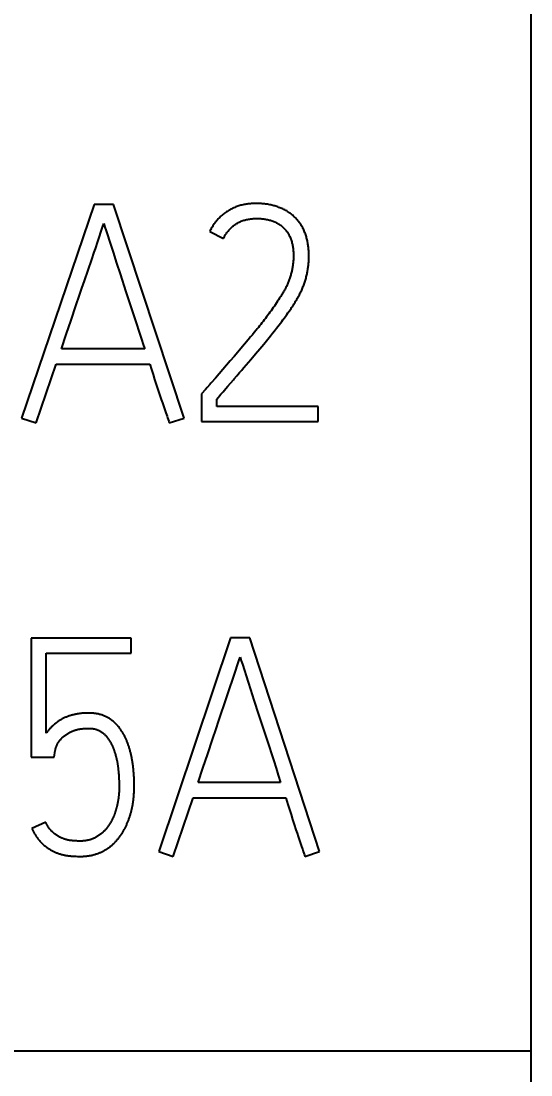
# Model space of a CAD drawing. Extents: x 0 to 420, y 0 to 297.
# Drawn here: x 141.82 to 145.58, y 165.87 to 173.65 of the extents above; entities that cross this region are included whole.
import ezdxf
from ezdxf.enums import TextEntityAlignment as Align

# ---------------------------------------------------------------- set-up
doc = ezdxf.new("R2010")
doc.units = 0
doc.header["$LTSCALE"] = 23.1
for name, color, linetype in [('10000_FRONT', 7, 'CONTINUOUS'), ('10100_DIM_FRONT', 7, 'CONTINUOUS'), ('10500_FRONT_LABELING', 7, 'CONTINUOUS')]:
    doc.layers.add(name, color=color, linetype=linetype)
doc.dimstyles.get("Standard").update_dxf_attribs({"dimtxt": 2.5, "dimasz": 2.5, "dimexe": 1.25, "dimexo": 0.625, "dimtad": 1, "dimcen": 2.5, "dimazin": 3, "dimtfac": 1, "dimtmove": 0, "dimatfit": 3})

# ---------------------------------------------------------------- blocks, each defined once
blk = doc.blocks.new('*D0')
at = {"layer": '10100_DIM_FRONT', "linetype": 'CONTINUOUS'}
for p, q in [((145.579763, 188.190376), (145.579763, 132.165384)), ((110.079763, 145.840376), (110.079763, 132.165384)), ((110.079763, 134.165384), (127.829763, 134.165384)), ((145.579763, 134.165384), (127.829763, 134.165384))]:
    blk.add_line(p, q, dxfattribs=at)
for points in [[(113.579763, 134.665384), (110.079763, 134.165384), (113.579763, 133.665384)], [(142.079763, 133.665384), (145.579763, 134.165384), (142.079763, 134.665384)]]:
    blk.add_solid(points, dxfattribs=at)
blk.add_text('35,5', height=3.5, dxfattribs=at).set_placement((123.999105, 135.040384), (133.499105, 135.040384), align=Align.FIT)
blk = doc.blocks.new('*D1')
at = {"layer": '10100_DIM_FRONT', "linetype": 'CONTINUOUS'}
for p, q in [((145.5798, 188.1904), (145.5798, 123.9566)), ((102.0798, 147.7414), (102.0798, 123.9566)), ((102.0798, 125.9566), (123.8298, 125.9566)), ((145.5798, 125.9566), (123.8298, 125.9566))]:
    blk.add_line(p, q, dxfattribs=at)
for points in [[(105.5798, 126.4566), (102.0798, 125.9566), (105.5798, 125.4566)], [(142.0798, 125.4566), (145.5798, 125.9566), (142.0798, 126.4566)]]:
    blk.add_solid(points, dxfattribs=at)
blk.add_text('43,5', height=3.5, dxfattribs=at).set_placement((119.7965, 126.8316), (129.5465, 126.8316), align=Align.FIT)

msp = doc.modelspace()

# ---------------------------------------------------------------- linework, layer by layer
at = {"layer": '10000_FRONT', "color": 7, "linetype": 'CONTINUOUS'}
for p, q in [((145.5798, 233.1914), (145.5798, 143.1914)), ((110.0798, 166.0439), (145.5798, 166.0439))]:
    msp.add_line(p, q, dxfattribs=at)
at = {"layer": '10500_FRONT_LABELING', "color": 7, "linetype": 'CONTINUOUS'}
for p, q in [((142.3551, 172.2936), (141.8205, 170.7158)), ((142.4983, 172.2936), (142.3551, 172.2936)), ((143.0195, 170.7158), (142.4983, 172.2936)), ((142.3826, 172.0192), (142.4179, 172.1251)), ((142.4179, 172.1251), (142.4267, 172.1516)), ((142.444, 172.0987), (142.478, 171.9928)), ((143.2096, 172.0939), (143.3103, 172.0428)), ((142.338, 171.8869), (142.356, 171.9398)), ((142.478, 171.9928), (142.4951, 171.9398)), ((142.4951, 171.9398), (142.5209, 171.8605)), ((142.5209, 171.8605), (142.5468, 171.7812)), ((142.5468, 171.7812), (142.5903, 171.6491)), ((142.2655, 171.6757), (142.2836, 171.7285)), ((142.2206, 171.5436), (142.2475, 171.6229)), ((142.2475, 171.6229), (142.2655, 171.6757)), ((142.5903, 171.6491), (142.6513, 171.4642)), ((142.1848, 171.4378), (142.2206, 171.5436)), ((143.686, 171.5432), (143.6779, 171.5317)), ((143.6939, 171.5548), (143.686, 171.5432)), ((143.7018, 171.5665), (143.6939, 171.5548)), ((143.7097, 171.5782), (143.7018, 171.5665)), ((143.7174, 171.5899), (143.7097, 171.5782)), ((143.725, 171.6017), (143.7174, 171.5899)), ((142.6513, 171.4642), (142.6687, 171.4114)), ((143.6284, 171.4634), (143.62, 171.4522)), ((143.6368, 171.4746), (143.6284, 171.4634)), ((143.6451, 171.486), (143.6368, 171.4746)), ((143.6534, 171.4973), (143.6451, 171.486)), ((143.6616, 171.5087), (143.6534, 171.4973)), ((143.6698, 171.5202), (143.6616, 171.5087)), ((143.6779, 171.5317), (143.6698, 171.5202)), ((143.7589, 171.454), (143.7682, 171.4668)), ((143.7682, 171.4668), (143.7774, 171.4795)), ((143.7774, 171.4795), (143.7865, 171.4924)), ((143.7865, 171.4924), (143.7955, 171.5053)), ((143.7955, 171.5053), (143.8045, 171.5183)), ((142.1491, 171.332), (142.1848, 171.4378)), ((142.6687, 171.4114), (142.6859, 171.3585)), ((143.5683, 171.3857), (143.5595, 171.3747)), ((143.577, 171.3967), (143.5683, 171.3857)), ((143.5857, 171.4077), (143.577, 171.3967)), ((143.5943, 171.4187), (143.5857, 171.4077)), ((143.6029, 171.4298), (143.5943, 171.4187)), ((143.6115, 171.441), (143.6029, 171.4298)), ((143.62, 171.4522), (143.6115, 171.441)), ((143.7018, 171.3788), (143.7115, 171.3912)), ((143.7115, 171.3912), (143.7211, 171.4037)), ((143.7211, 171.4037), (143.7307, 171.4162)), ((143.7307, 171.4162), (143.7402, 171.4287)), ((143.7402, 171.4287), (143.7496, 171.4414)), ((143.7496, 171.4414), (143.7589, 171.454)), ((142.1135, 171.2262), (142.1491, 171.332)), ((142.6859, 171.3585), (142.7031, 171.3056)), ((143.5105, 171.3152), (143.4925, 171.2937)), ((143.524, 171.3313), (143.5105, 171.3152)), ((143.5374, 171.3476), (143.524, 171.3313)), ((143.5507, 171.3638), (143.5374, 171.3476)), ((143.5595, 171.3747), (143.5507, 171.3638)), ((143.6378, 171.2992), (143.6577, 171.3236)), ((143.6577, 171.3236), (143.6725, 171.3419)), ((143.6725, 171.3419), (143.6872, 171.3603)), ((143.6872, 171.3603), (143.7018, 171.3788)), ((142.7287, 171.2262), (142.1135, 171.2262)), ((143.4381, 171.2294), (143.4154, 171.2027)), ((143.4653, 171.2615), (143.4381, 171.2294)), ((143.4925, 171.2937), (143.4653, 171.2615)), ((143.5472, 171.1904), (143.5776, 171.2265)), ((143.5776, 171.2265), (143.6078, 171.2628)), ((143.6078, 171.2628), (143.6378, 171.2992)), ((143.388, 171.1707), (143.3606, 171.1387)), ((143.4154, 171.2027), (143.388, 171.1707)), ((143.4605, 171.0887), (143.5116, 171.1484)), ((143.5116, 171.1484), (143.5472, 171.1904)), ((141.9279, 170.6803), (142.0755, 171.113)), ((142.0755, 171.113), (142.7667, 171.113)), ((142.7667, 171.113), (142.7784, 171.0757)), ((142.7784, 171.0757), (142.7902, 171.0385)), ((143.3056, 171.075), (143.278, 171.0433)), ((143.3331, 171.1069), (143.3056, 171.075)), ((143.3606, 171.1387), (143.3331, 171.1069)), ((142.7902, 171.0385), (142.8022, 171.0013)), ((142.8022, 171.0013), (142.8143, 170.9641)), ((143.2503, 171.0115), (143.2226, 170.9798)), ((143.278, 171.0433), (143.2503, 171.0115)), ((143.3888, 171.0051), (143.4092, 171.029)), ((143.4092, 171.029), (143.4195, 171.0409)), ((143.4195, 171.0409), (143.4297, 171.0529)), ((142.8143, 170.9641), (142.8265, 170.927)), ((142.8265, 170.927), (142.8389, 170.89)), ((143.1764, 170.927), (143.1492, 170.8955)), ((143.218, 170.9745), (143.2088, 170.964)), ((143.2226, 170.9798), (143.218, 170.9745)), ((143.307, 170.9095), (143.3172, 170.9214)), ((143.3172, 170.9214), (143.3274, 170.9334)), ((143.3274, 170.9334), (143.3427, 170.9513)), ((142.8389, 170.89), (142.8515, 170.853)), ((142.8515, 170.853), (142.8599, 170.8283)), ((143.1492, 170.8955), (143.1492, 170.6914)), ((143.2611, 170.8023), (143.2611, 170.8556)), ((143.2968, 170.8975), (143.307, 170.9095)), ((144.0082, 170.8023), (143.2611, 170.8023)), ((144.0082, 170.6914), (144.0082, 170.8023)), ((141.8205, 170.7158), (141.9279, 170.6803)), ((142.9099, 170.6803), (143.0195, 170.7158)), ((143.1492, 170.6914), (144.0082, 170.6914)), ((141.8916, 169.0914), (141.8916, 168.2126)), ((142.6291, 169.0914), (141.8916, 169.0914)), ((142.6291, 168.9804), (142.6291, 169.0914)), ((143.3622, 169.0936), (142.8329, 167.5158)), ((143.5039, 169.0936), (143.3622, 169.0936)), ((144.02, 167.5158), (143.5039, 169.0936)), ((142.0024, 168.3901), (142.0024, 168.9804)), ((142.0024, 168.9804), (142.6291, 168.9804)), ((143.4502, 168.8987), (143.4923, 168.7663)), ((143.3452, 168.6869), (143.363, 168.7398)), ((143.4923, 168.7663), (143.5093, 168.7134)), ((143.5093, 168.7134), (143.5349, 168.6341)), ((143.5349, 168.6341), (143.5692, 168.5284)), ((143.2735, 168.4757), (143.2914, 168.5285)), ((143.5692, 168.5284), (143.6468, 168.2906)), ((143.2557, 168.4229), (143.2735, 168.4757)), ((142.0057, 168.3948), (142.0024, 168.3901)), ((143.229, 168.3436), (143.2557, 168.4229)), ((143.1936, 168.2378), (143.229, 168.3436)), ((143.6468, 168.2906), (143.6641, 168.2378)), ((141.8916, 168.2126), (142.06, 168.2126)), ((142.06, 168.2126), (142.0688, 168.2614)), ((143.1583, 168.132), (143.1936, 168.2378)), ((143.6641, 168.2378), (143.6812, 168.185)), ((142.5339, 168.1185), (142.5347, 168.1099)), ((143.123, 168.0262), (143.1583, 168.132)), ((143.6812, 168.185), (143.6982, 168.1321)), ((143.6982, 168.1321), (143.7152, 168.0791)), ((142.5347, 168.1099), (142.5355, 168.1013)), ((142.5355, 168.1013), (142.5362, 168.0926)), ((142.5362, 168.0926), (142.5368, 168.084)), ((142.5368, 168.084), (142.5374, 168.0754)), ((142.5374, 168.0754), (142.538, 168.0668)), ((142.538, 168.0668), (142.5385, 168.0581)), ((142.5385, 168.0581), (142.539, 168.0495)), ((142.539, 168.0495), (142.5394, 168.0409)), ((142.5394, 168.0409), (142.5398, 168.0323)), ((143.7152, 168.0791), (143.7321, 168.0262)), ((142.6513, 168.0106), (142.6512, 168.0218)), ((143.7321, 168.0262), (143.123, 168.0262)), ((142.9392, 167.4803), (143.0854, 167.913)), ((143.0854, 167.913), (143.7697, 167.913)), ((143.7697, 167.913), (143.7852, 167.8633)), ((143.7852, 167.8633), (143.7969, 167.8261)), ((143.7969, 167.8261), (143.8088, 167.7889)), ((141.998, 167.7333), (141.8961, 167.6867)), ((143.8088, 167.7889), (143.8208, 167.7518)), ((143.8208, 167.7518), (143.833, 167.7147)), ((143.833, 167.7147), (143.8453, 167.6777)), ((143.8453, 167.6777), (143.8536, 167.653)), ((143.8536, 167.653), (143.862, 167.6284)), ((142.8329, 167.5158), (142.9392, 167.4803)), ((143.9115, 167.4803), (144.02, 167.5158)), ((142.2092, 167.4818), (142.2205, 167.4812)), ((142.2205, 167.4812), (142.2317, 167.4808))]:
    msp.add_line(p, q, dxfattribs=at)
for points in [[(143.8551, 172.1789), (143.8498, 172.1849), (143.8445, 172.1907), (143.8389, 172.1965), (143.8333, 172.2021), (143.8275, 172.2077), (143.8217, 172.213), (143.8157, 172.2182), (143.8096, 172.2231), (143.8033, 172.2279), (143.7969, 172.2324), (143.7904, 172.2368), (143.7837, 172.241), (143.7769, 172.245), (143.7701, 172.2489), (143.7631, 172.2526), (143.7561, 172.2561), (143.7489, 172.2595), (143.7417, 172.2628), (143.7343, 172.2659), (143.7269, 172.2689), (143.7195, 172.2717), (143.7121, 172.2744), (143.7046, 172.2769), (143.6971, 172.2793), (143.6896, 172.2817), (143.682, 172.2838), (143.6744, 172.2859), (143.6668, 172.2878), (143.6591, 172.2896), (143.6514, 172.2913), (143.6437, 172.2928), (143.6359, 172.2941), (143.6281, 172.2953), (143.6202, 172.2963), (143.6124, 172.2972), (143.6045, 172.298), (143.5965, 172.2987), (143.5886, 172.2992), (143.5806, 172.2996), (143.5727, 172.2999), (143.5648, 172.3001), (143.5568, 172.3003), (143.5489, 172.3002), (143.541, 172.3001), (143.5331, 172.2999), (143.5252, 172.2995), (143.5173, 172.2991), (143.5094, 172.2985), (143.5016, 172.2977), (143.4937, 172.2969), (143.4859, 172.2959), (143.478, 172.2948), (143.4702, 172.2935), (143.4624, 172.292), (143.4546, 172.2904), (143.4468, 172.2887), (143.439, 172.2868), (143.4313, 172.2847), (143.4237, 172.2824), (143.4162, 172.28), (143.4087, 172.2774), (143.4013, 172.2746), (143.394, 172.2717), (143.3867, 172.2686), (143.3795, 172.2653), (143.3724, 172.2618), (143.3654, 172.2582), (143.3584, 172.2544), (143.3515, 172.2505), (143.3447, 172.2463), (143.338, 172.2421), (143.3314, 172.2376), (143.3248, 172.233), (143.3184, 172.2283), (143.3121, 172.2235), (143.306, 172.2185), (143.2999, 172.2134), (143.294, 172.2082), (143.2882, 172.2029), (143.2825, 172.1974), (143.2769, 172.1918), (143.2715, 172.186), (143.2661, 172.1802), (143.2609, 172.1742), (143.2558, 172.168), (143.2508, 172.1618), (143.246, 172.1554), (143.2413, 172.149), (143.2368, 172.1424), (143.2325, 172.1358), (143.2283, 172.129), (143.2242, 172.1222), (143.2203, 172.1153), (143.2166, 172.1082), (143.213, 172.1011), (143.2096, 172.0939)], [(143.3103, 172.0428), (143.3134, 172.0493), (143.3167, 172.0556), (143.3202, 172.0618), (143.3238, 172.0679), (143.3276, 172.0738), (143.3316, 172.0797), (143.3357, 172.0854), (143.34, 172.0911), (143.3444, 172.0966), (143.349, 172.102), (143.3538, 172.1073), (143.3587, 172.1125), (143.3638, 172.1175), (143.369, 172.1224), (143.3743, 172.1272), (143.3797, 172.1318), (143.3852, 172.1362), (143.3909, 172.1404), (143.3966, 172.1446), (143.4025, 172.1485), (143.4085, 172.1523), (143.4146, 172.1559), (143.4209, 172.1594), (143.4272, 172.1626), (143.4337, 172.1657), (143.4402, 172.1686), (143.4468, 172.1713), (143.4535, 172.1737), (143.4602, 172.176), (143.4669, 172.178), (143.4738, 172.1799), (143.4806, 172.1815), (143.4876, 172.183), (143.4946, 172.1843), (143.5016, 172.1855), (143.5087, 172.1864), (143.5157, 172.1873), (143.5228, 172.1879), (143.5299, 172.1885), (143.537, 172.1889), (143.5441, 172.1891), (143.5512, 172.1893), (143.5582, 172.1893), (143.5653, 172.1892), (143.5724, 172.189), (143.5794, 172.1887), (143.5864, 172.1883), (143.5935, 172.1877), (143.6005, 172.187), (143.6075, 172.1861), (143.6145, 172.1851), (143.6215, 172.184), (143.6285, 172.1827), (143.6355, 172.1813), (143.6425, 172.1797), (143.6494, 172.1779), (143.6563, 172.176), (143.6631, 172.174), (143.6699, 172.1718), (143.6766, 172.1694), (143.6832, 172.1668), (143.6897, 172.164), (143.6962, 172.1611), (143.7026, 172.158), (143.7089, 172.1546), (143.7151, 172.1511), (143.7212, 172.1473), (143.7271, 172.1434), (143.7329, 172.1392), (143.7386, 172.1349), (143.744, 172.1304), (143.7493, 172.1257), (143.7544, 172.1209), (143.7594, 172.1159), (143.7642, 172.1107), (143.7689, 172.1053), (143.7734, 172.0997), (143.7777, 172.094), (143.7818, 172.0881), (143.7857, 172.0822), (143.7894, 172.0761), (143.7929, 172.0699), (143.7962, 172.0636), (143.7993, 172.0572), (143.8023, 172.0508), (143.805, 172.0442), (143.8076, 172.0375), (143.81, 172.0308), (143.8121, 172.0239), (143.8141, 172.0171), (143.8159, 172.0102), (143.8176, 172.0033), (143.8191, 171.9964), (143.8204, 171.9895), (143.8216, 171.9825), (143.8227, 171.9755), (143.8237, 171.9685), (143.8245, 171.9615), (143.8253, 171.9544), (143.8258, 171.9474), (143.8263, 171.9403), (143.8267, 171.9331), (143.8269, 171.926), (143.827, 171.9189), (143.827, 171.9118), (143.8269, 171.9047), (143.8267, 171.8976), (143.8264, 171.8905), (143.826, 171.8834), (143.8255, 171.8764), (143.8249, 171.8693), (143.8242, 171.8623), (143.8234, 171.8553), (143.8225, 171.8483), (143.8215, 171.8413), (143.8204, 171.8344), (143.8193, 171.8274), (143.818, 171.8205), (143.8166, 171.8136), (143.8152, 171.8067), (143.8137, 171.7998), (143.8121, 171.7929), (143.8104, 171.786), (143.8087, 171.7792), (143.8068, 171.7723), (143.8049, 171.7655), (143.8029, 171.7586), (143.8008, 171.7518), (143.7986, 171.7451), (143.7963, 171.7384), (143.7939, 171.7317), (143.7914, 171.7251), (143.7888, 171.7185), (143.786, 171.7121), (143.7832, 171.7056), (143.7803, 171.6992), (143.7773, 171.6929), (143.7743, 171.6866), (143.7711, 171.6803), (143.7679, 171.6741), (143.7646, 171.6679), (143.7612, 171.6618), (143.7578, 171.6556), (143.7544, 171.6496), (143.7508, 171.6435), (143.7473, 171.6375), (143.7436, 171.6315), (143.74, 171.6255), (143.7363, 171.6195), (143.7326, 171.6135), (143.7288, 171.6076), (143.725, 171.6017)], [(143.8045, 171.5183), (143.8089, 171.5248), (143.8133, 171.5314), (143.8176, 171.538), (143.822, 171.5446), (143.8263, 171.5512), (143.8305, 171.5579), (143.8347, 171.5646), (143.8389, 171.5713), (143.843, 171.578), (143.8471, 171.5848), (143.8511, 171.5916), (143.8551, 171.5984), (143.859, 171.6053), (143.8628, 171.6121), (143.8666, 171.619), (143.8703, 171.626), (143.8739, 171.633), (143.8774, 171.64), (143.8809, 171.647), (143.8842, 171.6541), (143.8875, 171.6612), (143.8907, 171.6684), (143.8938, 171.6756), (143.8968, 171.6829), (143.8997, 171.6902), (143.9025, 171.6975), (143.9053, 171.7049), (143.9079, 171.7123), (143.9105, 171.7197), (143.913, 171.7272), (143.9153, 171.7348), (143.9175, 171.7424), (143.9196, 171.7501), (143.9217, 171.7577), (143.9236, 171.7655), (143.9254, 171.7732), (143.9271, 171.7809), (143.9287, 171.7886), (143.9302, 171.7964), (143.9316, 171.8041), (143.9329, 171.8119), (143.9341, 171.8197), (143.9352, 171.8274), (143.9362, 171.8352), (143.9372, 171.843), (143.938, 171.8508), (143.9387, 171.8586), (143.9393, 171.8664), (143.9399, 171.8743), (143.9403, 171.8821), (143.9407, 171.8899), (143.9409, 171.8978), (143.941, 171.9057), (143.9411, 171.9135), (143.941, 171.9214), (143.9409, 171.9293), (143.9406, 171.9372), (143.9402, 171.9451), (143.9396, 171.953), (143.939, 171.961), (143.9382, 171.9689), (143.9373, 171.9768), (143.9363, 171.9847), (143.9352, 171.9925), (143.934, 172.0004), (143.9326, 172.0082), (143.9312, 172.016), (143.9296, 172.0237), (143.9279, 172.0314), (143.9261, 172.0391), (143.9241, 172.0468), (143.922, 172.0544), (143.9197, 172.062), (143.9173, 172.0695), (143.9146, 172.077), (143.9118, 172.0845), (143.9088, 172.0919), (143.9056, 172.0992), (143.9023, 172.1065), (143.8988, 172.1136), (143.8951, 172.1206), (143.8914, 172.1275), (143.8874, 172.1344), (143.8833, 172.1411), (143.8791, 172.1477), (143.8746, 172.1542), (143.87, 172.1606), (143.8652, 172.1668), (143.8602, 172.1729), (143.8551, 172.1789)], [(142.4267, 172.1516), (142.4354, 172.1252), (142.444, 172.0987)], [(142.356, 171.9398), (142.3649, 171.9662), (142.3826, 172.0192)], [(142.2836, 171.7285), (142.3108, 171.8077), (142.338, 171.8869)], [(142.7031, 171.3056), (142.7202, 171.2527), (142.7287, 171.2262)], [(143.4297, 171.0529), (143.44, 171.0648), (143.4451, 171.0708), (143.4502, 171.0767), (143.4605, 171.0887)], [(143.3427, 170.9513), (143.3836, 170.9991), (143.3888, 171.0051)], [(143.2088, 170.964), (143.1903, 170.9428), (143.1764, 170.927)], [(143.2611, 170.8556), (143.2713, 170.8676), (143.2764, 170.8735), (143.2815, 170.8795)], [(143.2815, 170.8795), (143.2917, 170.8915), (143.2968, 170.8975)], [(142.8599, 170.8283), (142.8856, 170.7546), (142.8898, 170.7422), (142.8939, 170.7299), (142.898, 170.7175), (142.902, 170.7051), (142.906, 170.6927), (142.9099, 170.6803)], [(143.3894, 168.8192), (143.4243, 168.9251), (143.4331, 168.9516)], [(143.4331, 168.9516), (143.4417, 168.9252), (143.4502, 168.8987)], [(143.363, 168.7398), (143.3719, 168.7662), (143.3894, 168.8192)], [(143.2914, 168.5285), (143.3183, 168.6077), (143.3452, 168.6869)], [(142.6512, 168.0218), (142.6511, 168.0274), (142.651, 168.033), (142.6509, 168.0386), (142.6507, 168.0443), (142.6505, 168.0499), (142.6503, 168.0555), (142.6501, 168.0611), (142.6498, 168.0667), (142.6495, 168.0723), (142.6492, 168.0779), (142.6488, 168.0835), (142.6485, 168.0891), (142.6481, 168.0947), (142.6476, 168.1003), (142.6472, 168.1058), (142.6467, 168.1114), (142.6462, 168.117), (142.6456, 168.1226), (142.645, 168.1282), (142.6444, 168.1337), (142.6438, 168.1393), (142.6431, 168.1449), (142.6425, 168.1504), (142.6417, 168.156), (142.641, 168.1616), (142.6402, 168.1671), (142.6394, 168.1727), (142.6385, 168.1782), (142.6376, 168.1838), (142.6367, 168.1893), (142.6358, 168.1949), (142.6348, 168.2004), (142.6338, 168.2059), (142.6327, 168.2115), (142.6316, 168.217), (142.6304, 168.2225), (142.6292, 168.228), (142.628, 168.2336), (142.6267, 168.2391), (142.6254, 168.2446), (142.6241, 168.2501), (142.6227, 168.2556), (142.6212, 168.2611), (142.6197, 168.2665), (142.6181, 168.272), (142.6166, 168.2774), (142.6149, 168.2828), (142.6132, 168.2882), (142.6115, 168.2936), (142.6097, 168.2989), (142.6079, 168.3043), (142.606, 168.3096), (142.604, 168.3149), (142.602, 168.3202), (142.6, 168.3254), (142.5979, 168.3307), (142.5957, 168.3359), (142.5935, 168.3411), (142.5912, 168.3462), (142.5888, 168.3514), (142.5864, 168.3565), (142.5839, 168.3616), (142.5814, 168.3667), (142.5788, 168.3717), (142.5761, 168.3767), (142.5733, 168.3817), (142.5705, 168.3866), (142.5677, 168.3915), (142.5648, 168.3963), (142.5618, 168.4011), (142.5587, 168.4059), (142.5556, 168.4105), (142.5525, 168.4152), (142.5492, 168.4197), (142.5459, 168.4243), (142.5425, 168.4287), (142.5391, 168.4332), (142.5355, 168.4375), (142.5319, 168.4418), (142.5283, 168.4461), (142.5245, 168.4502), (142.5207, 168.4543), (142.5167, 168.4584), (142.5127, 168.4624), (142.5086, 168.4663), (142.5044, 168.4701), (142.5002, 168.4739), (142.4958, 168.4776), (142.4913, 168.4812), (142.4868, 168.4847), (142.4823, 168.4881), (142.4776, 168.4913), (142.473, 168.4945), (142.4682, 168.4976), (142.4634, 168.5005), (142.4585, 168.5034), (142.4536, 168.5062), (142.4486, 168.5088), (142.4435, 168.5114), (142.4384, 168.5138), (142.4332, 168.5161), (142.4279, 168.5184), (142.4226, 168.5205), (142.4172, 168.5224), (142.4118, 168.5243), (142.4064, 168.526), (142.401, 168.5276), (142.3955, 168.5291), (142.39, 168.5304), (142.3845, 168.5317), (142.3789, 168.5328), (142.3733, 168.5338), (142.3677, 168.5348), (142.3621, 168.5356), (142.3565, 168.5363), (142.3508, 168.5369), (142.3452, 168.5375), (142.3395, 168.5379), (142.3338, 168.5383), (142.3281, 168.5385), (142.3224, 168.5387), (142.3167, 168.5388), (142.311, 168.5388), (142.3054, 168.5388), (142.2997, 168.5386), (142.2941, 168.5384), (142.2885, 168.5382), (142.2828, 168.5379), (142.2772, 168.5375), (142.2716, 168.537), (142.266, 168.5366), (142.2604, 168.536), (142.2548, 168.5354), (142.2492, 168.5347), (142.2436, 168.534), (142.238, 168.5331), (142.2324, 168.5322), (142.2269, 168.5313), (142.2213, 168.5302), (142.2158, 168.5291), (142.2103, 168.5278), (142.2048, 168.5265), (142.1992, 168.5252), (142.1937, 168.5237), (142.1882, 168.5222), (142.1828, 168.5205), (142.1773, 168.5188), (142.1719, 168.5171), (142.1665, 168.5152), (142.1612, 168.5133), (142.1559, 168.5113), (142.1506, 168.5092), (142.1454, 168.507), (142.1402, 168.5047), (142.1351, 168.5023), (142.13, 168.4999), (142.125, 168.4973), (142.12, 168.4947), (142.1151, 168.4919), (142.1101, 168.4891), (142.1053, 168.4862), (142.1005, 168.4832), (142.0957, 168.4801), (142.0909, 168.477), (142.0862, 168.4738), (142.0816, 168.4705), (142.077, 168.4671), (142.0724, 168.4636), (142.068, 168.4601), (142.0636, 168.4565), (142.0593, 168.4529), (142.055, 168.4491), (142.0508, 168.4453), (142.0467, 168.4415), (142.0426, 168.4376), (142.0386, 168.4336), (142.0347, 168.4295), (142.0308, 168.4254), (142.027, 168.4213), (142.0233, 168.417), (142.0196, 168.4127), (142.016, 168.4083), (142.0125, 168.4039), (142.009, 168.3994), (142.0057, 168.3948)], [(142.0688, 168.2614), (142.0694, 168.2658), (142.0703, 168.2702), (142.0715, 168.2744), (142.0727, 168.2786), (142.074, 168.2828), (142.0754, 168.287), (142.0768, 168.2912), (142.0784, 168.2953), (142.08, 168.2994), (142.0818, 168.3035), (142.0837, 168.3074), (142.0857, 168.3113), (142.0878, 168.3151), (142.0901, 168.3188), (142.0924, 168.3225), (142.0949, 168.3261), (142.0974, 168.3297), (142.1, 168.3332), (142.1027, 168.3367), (142.1054, 168.3401), (142.1082, 168.3435), (142.1111, 168.3468), (142.114, 168.3501), (142.117, 168.3533), (142.1201, 168.3564), (142.1232, 168.3594), (142.1264, 168.3624), (142.1297, 168.3653), (142.133, 168.3681), (142.1364, 168.3708), (142.1399, 168.3735), (142.1434, 168.3761), (142.147, 168.3786), (142.1506, 168.3811), (142.1543, 168.3835), (142.158, 168.3858), (142.1617, 168.3881), (142.1655, 168.3903), (142.1693, 168.3925), (142.1731, 168.3946), (142.1769, 168.3967), (142.1808, 168.3986), (142.1847, 168.4006), (142.1886, 168.4024), (142.1926, 168.4042), (142.1966, 168.4059), (142.2006, 168.4075), (142.2047, 168.409), (142.2088, 168.4105), (142.2129, 168.4119), (142.2171, 168.4132), (142.2214, 168.4145), (142.2256, 168.4156), (142.2299, 168.4167), (142.2342, 168.4177), (142.2385, 168.4186), (142.2428, 168.4194), (142.2471, 168.4202), (142.2514, 168.4209), (142.2557, 168.4216), (142.26, 168.4222), (142.2643, 168.4227), (142.2686, 168.4232), (142.273, 168.4237), (142.2773, 168.4241), (142.2816, 168.4245), (142.286, 168.4248), (142.2903, 168.4251), (142.2947, 168.4253), (142.299, 168.4255), (142.3034, 168.4256), (142.3077, 168.4257), (142.3121, 168.4257), (142.3165, 168.4256), (142.3208, 168.4255), (142.3252, 168.4254), (142.3296, 168.4251), (142.334, 168.4248), (142.3384, 168.4244), (142.3427, 168.424), (142.3471, 168.4234), (142.3515, 168.4227), (142.3558, 168.4219), (142.3601, 168.421), (142.3643, 168.42), (142.3685, 168.4189), (142.3727, 168.4177), (142.3769, 168.4163), (142.381, 168.4148), (142.3851, 168.4132), (142.3892, 168.4114), (142.3932, 168.4096), (142.3971, 168.4076), (142.4009, 168.4054), (142.4047, 168.4032), (142.4084, 168.4008), (142.4119, 168.3984), (142.4155, 168.3958), (142.4189, 168.3931), (142.4223, 168.3903), (142.4256, 168.3874), (142.4288, 168.3845), (142.432, 168.3814), (142.4351, 168.3783), (142.4381, 168.3751), (142.441, 168.3718), (142.4439, 168.3685), (142.4467, 168.3652), (142.4494, 168.3618), (142.4521, 168.3583), (142.4547, 168.3548), (142.4573, 168.3513), (142.4598, 168.3478), (142.4622, 168.3442), (142.4647, 168.3405), (142.467, 168.3369), (142.4693, 168.3332), (142.4716, 168.3295), (142.4739, 168.3257), (142.4761, 168.3219), (142.4782, 168.3181), (142.4803, 168.3143), (142.4824, 168.3104), (142.4844, 168.3065), (142.4863, 168.3026), (142.4882, 168.2986), (142.49, 168.2947), (142.4918, 168.2907), (142.4935, 168.2867), (142.4952, 168.2827), (142.4968, 168.2787), (142.4984, 168.2746), (142.4999, 168.2706), (142.5014, 168.2665), (142.5029, 168.2624), (142.5043, 168.2583), (142.5057, 168.2542), (142.507, 168.2501), (142.5084, 168.246), (142.5096, 168.2419), (142.5109, 168.2377), (142.5121, 168.2336), (142.5133, 168.2294), (142.5144, 168.2252), (142.5156, 168.221), (142.5167, 168.2168), (142.5177, 168.2126), (142.5188, 168.2084), (142.5198, 168.2042), (142.5208, 168.2), (142.5218, 168.1957), (142.5227, 168.1915), (142.5236, 168.1872), (142.5245, 168.183), (142.5253, 168.1787), (142.5261, 168.1744), (142.5269, 168.1701), (142.5277, 168.1658), (142.5284, 168.1615), (142.529, 168.1572), (142.5297, 168.1529), (142.5303, 168.1486), (142.5309, 168.1443), (142.5315, 168.14), (142.532, 168.1357), (142.5325, 168.1314), (142.533, 168.1271), (142.5334, 168.1228), (142.5339, 168.1185)], [(142.5405, 167.9891), (142.5404, 167.9847), (142.5403, 167.9804), (142.5402, 167.9761), (142.5401, 167.9718), (142.5399, 167.9674), (142.5397, 167.9631), (142.5394, 167.9588), (142.5392, 167.9544), (142.5389, 167.9501), (142.5385, 167.9458), (142.5382, 167.9414), (142.5378, 167.9371), (142.5374, 167.9328), (142.5369, 167.9284), (142.5364, 167.9241), (142.5359, 167.9198), (142.5354, 167.9154), (142.5348, 167.9111), (142.5342, 167.9068), (142.5336, 167.9024), (142.5329, 167.8981), (142.5322, 167.8938), (142.5315, 167.8895), (142.5307, 167.8852), (142.5299, 167.8809), (142.5291, 167.8767), (142.5282, 167.8724), (142.5273, 167.8681), (142.5264, 167.8639), (142.5255, 167.8596), (142.5245, 167.8554), (142.5235, 167.8512), (142.5224, 167.847), (142.5213, 167.8428), (142.5202, 167.8386), (142.5191, 167.8344), (142.5179, 167.8302), (142.5167, 167.826), (142.5155, 167.8218), (142.5142, 167.8177), (142.5129, 167.8135), (142.5115, 167.8094), (142.5101, 167.8053), (142.5087, 167.8012), (142.5072, 167.7971), (142.5057, 167.793), (142.5042, 167.7889), (142.5026, 167.7848), (142.5009, 167.7807), (142.4993, 167.7767), (142.4976, 167.7727), (142.4958, 167.7686), (142.494, 167.7646), (142.4922, 167.7607), (142.4903, 167.7567), (142.4884, 167.7528), (142.4865, 167.7489), (142.4845, 167.745), (142.4825, 167.7412), (142.4804, 167.7373), (142.4783, 167.7335), (142.4762, 167.7298), (142.474, 167.726), (142.4717, 167.7223), (142.4694, 167.7186), (142.4671, 167.7149), (142.4647, 167.7113), (142.4623, 167.7077), (142.4598, 167.7041), (142.4573, 167.7006), (142.4547, 167.6971), (142.452, 167.6936), (142.4493, 167.6901), (142.4466, 167.6867), (142.4438, 167.6834), (142.4409, 167.68), (142.438, 167.6767), (142.435, 167.6735), (142.432, 167.6703), (142.4289, 167.6672), (142.4258, 167.6641), (142.4227, 167.6611), (142.4195, 167.6581), (142.4162, 167.6552), (142.413, 167.6523), (142.4096, 167.6495), (142.4063, 167.6468), (142.4029, 167.6441), (142.3994, 167.6414), (142.3959, 167.6388), (142.3923, 167.6363), (142.3887, 167.6338), (142.3851, 167.6314), (142.3814, 167.629), (142.3777, 167.6267), (142.3739, 167.6244), (142.37, 167.6223), (142.3662, 167.6202), (142.3623, 167.6181), (142.3584, 167.6162), (142.3544, 167.6143), (142.3505, 167.6125), (142.3465, 167.6108), (142.3425, 167.6092), (142.3384, 167.6077), (142.3343, 167.6062), (142.3302, 167.6048), (142.3261, 167.6035), (142.3219, 167.6023), (142.3177, 167.6012), (142.3135, 167.6001), (142.3093, 167.5991), (142.305, 167.5983), (142.3007, 167.5974), (142.2963, 167.5967), (142.292, 167.5961), (142.2876, 167.5955), (142.2832, 167.595), (142.2789, 167.5946), (142.2745, 167.5942), (142.2701, 167.594), (142.2658, 167.5937), (142.2614, 167.5936), (142.257, 167.5935), (142.2527, 167.5934), (142.2483, 167.5935), (142.244, 167.5935), (142.2396, 167.5936), (142.2353, 167.5937), (142.2309, 167.5939), (142.2266, 167.5941), (142.2222, 167.5943), (142.2179, 167.5946), (142.2135, 167.5948), (142.2092, 167.5951), (142.2048, 167.5955), (142.2005, 167.5958), (142.1961, 167.5962), (142.1918, 167.5966), (142.1875, 167.5971), (142.1831, 167.5976), (142.1788, 167.5981), (142.1744, 167.5988), (142.1701, 167.5995), (142.1658, 167.6002), (142.1615, 167.6011), (142.1572, 167.602), (142.1529, 167.603), (142.1487, 167.6041), (142.1445, 167.6052), (142.1403, 167.6065), (142.1362, 167.6078), (142.132, 167.6092), (142.128, 167.6107), (142.1239, 167.6122), (142.1199, 167.6139), (142.1159, 167.6156), (142.1119, 167.6174), (142.108, 167.6192), (142.1041, 167.6212), (142.1002, 167.6232), (142.0964, 167.6253), (142.0926, 167.6275), (142.0888, 167.6297), (142.0851, 167.6321), (142.0814, 167.6344), (142.0778, 167.6369), (142.0742, 167.6394), (142.0707, 167.6419), (142.0672, 167.6446), (142.0638, 167.6472), (142.0604, 167.6499), (142.057, 167.6527), (142.0538, 167.6556), (142.0505, 167.6585), (142.0474, 167.6615), (142.0443, 167.6645), (142.0412, 167.6677), (142.0382, 167.6709), (142.0353, 167.6742), (142.0325, 167.6775), (142.0297, 167.6809), (142.027, 167.6844), (142.0244, 167.6879), (142.0218, 167.6915), (142.0194, 167.6951), (142.017, 167.6988), (142.0146, 167.7025), (142.0124, 167.7062), (142.0102, 167.71), (142.008, 167.7138), (142.0059, 167.7176), (142.0038, 167.7215), (142.0018, 167.7254), (141.9999, 167.7293), (141.998, 167.7333)], [(142.5398, 168.0323), (142.5401, 168.0236), (142.5403, 168.0193), (142.5404, 168.015), (142.5404, 168.0107), (142.5405, 168.0063), (142.5405, 168.002), (142.5406, 167.9977), (142.5405, 167.9934), (142.5405, 167.9891)], [(142.6496, 167.9429), (142.6499, 167.9486), (142.6502, 167.9542), (142.6505, 167.9598), (142.6507, 167.9655), (142.6508, 167.9711), (142.651, 167.9768), (142.6511, 167.9824), (142.6512, 167.988), (142.6513, 167.9937), (142.6513, 167.9993), (142.6513, 168.0106)], [(142.2317, 167.4808), (142.2374, 167.4806), (142.243, 167.4804), (142.2486, 167.4803), (142.2542, 167.4803), (142.2598, 167.4803), (142.2654, 167.4804), (142.2711, 167.4806), (142.2767, 167.4809), (142.2823, 167.4812), (142.2879, 167.4816), (142.2935, 167.4821), (142.2991, 167.4827), (142.3047, 167.4834), (142.3102, 167.4841), (142.3158, 167.485), (142.3214, 167.4859), (142.327, 167.4869), (142.3326, 167.488), (142.3382, 167.4892), (142.3437, 167.4905), (142.3492, 167.4919), (142.3547, 167.4933), (142.3601, 167.4949), (142.3656, 167.4965), (142.3709, 167.4982), (142.3763, 167.5), (142.3816, 167.5019), (142.3869, 167.5039), (142.3921, 167.5059), (142.3973, 167.5081), (142.4025, 167.5103), (142.4076, 167.5126), (142.4127, 167.515), (142.4178, 167.5175), (142.4228, 167.5201), (142.4278, 167.5227), (142.4328, 167.5255), (142.4377, 167.5283), (142.4426, 167.5312), (142.4474, 167.5342), (142.4522, 167.5373), (142.4569, 167.5404), (142.4616, 167.5437), (142.4662, 167.547), (142.4707, 167.5503), (142.4752, 167.5538), (142.4796, 167.5573), (142.4839, 167.5608), (142.4882, 167.5645), (142.4925, 167.5682), (142.4966, 167.572), (142.5007, 167.5758), (142.5048, 167.5797), (142.5088, 167.5837), (142.5127, 167.5878), (142.5166, 167.5919), (142.5204, 167.5961), (142.5242, 167.6003), (142.5279, 167.6046), (142.5315, 167.609), (142.5351, 167.6134), (142.5386, 167.6179), (142.542, 167.6224), (142.5454, 167.6269), (142.5487, 167.6315), (142.552, 167.6361), (142.5551, 167.6407), (142.5583, 167.6454), (142.5613, 167.6501), (142.5643, 167.6549), (142.5672, 167.6597), (142.5701, 167.6645), (142.5729, 167.6694), (142.5757, 167.6742), (142.5784, 167.6792), (142.5811, 167.6841), (142.5837, 167.6891), (142.5862, 167.6941), (142.5887, 167.6991), (142.5911, 167.7042), (142.5935, 167.7093), (142.5959, 167.7144), (142.5981, 167.7196), (142.6004, 167.7248), (142.6026, 167.73), (142.6047, 167.7352), (142.6068, 167.7405), (142.6089, 167.7458), (142.6109, 167.7511), (142.6128, 167.7564), (142.6147, 167.7617), (142.6165, 167.767), (142.6183, 167.7724), (142.62, 167.7777), (142.6217, 167.7831), (142.6233, 167.7885), (142.6249, 167.7939), (142.6264, 167.7993), (142.6279, 167.8047), (142.6293, 167.8101), (142.6307, 167.8155), (142.632, 167.821), (142.6333, 167.8264), (142.6346, 167.8319), (142.6357, 167.8373), (142.6369, 167.8428), (142.638, 167.8483), (142.639, 167.8538), (142.64, 167.8593), (142.641, 167.8648), (142.6419, 167.8703), (142.6427, 167.8758), (142.6435, 167.8814), (142.6443, 167.8869), (142.645, 167.8925), (142.6457, 167.8981), (142.6463, 167.9036), (142.6469, 167.9092), (142.6475, 167.9148), (142.648, 167.9204), (142.6485, 167.926), (142.6489, 167.9317), (142.6493, 167.9373), (142.6496, 167.9429)], [(141.8961, 167.6867), (141.8984, 167.6816), (141.9009, 167.6766), (141.9033, 167.6716), (141.9058, 167.6666), (141.9084, 167.6617), (141.911, 167.6568), (141.9137, 167.6519), (141.9164, 167.6471), (141.9192, 167.6423), (141.922, 167.6376), (141.925, 167.6329), (141.928, 167.6283), (141.931, 167.6237), (141.9342, 167.6191), (141.9374, 167.6147), (141.9407, 167.6102), (141.9441, 167.6058), (141.9475, 167.6015), (141.9511, 167.5973), (141.9547, 167.5931), (141.9585, 167.5889), (141.9623, 167.5849), (141.9663, 167.5809), (141.9703, 167.5769), (141.9744, 167.5731), (141.9785, 167.5693), (141.9828, 167.5656), (141.987, 167.562), (141.9914, 167.5585), (141.9958, 167.555), (142.0002, 167.5517), (142.0047, 167.5484), (142.0092, 167.5452), (142.0138, 167.542), (142.0184, 167.5389), (142.023, 167.5359), (142.0277, 167.5329), (142.0325, 167.53), (142.0373, 167.5272), (142.0421, 167.5245), (142.047, 167.5219), (142.052, 167.5193), (142.057, 167.5169), (142.0621, 167.5145), (142.0673, 167.5122), (142.0725, 167.51), (142.0777, 167.5079), (142.0829, 167.5059), (142.0882, 167.504), (142.0935, 167.5021), (142.0989, 167.5004), (142.1042, 167.4987), (142.1096, 167.4971), (142.115, 167.4956), (142.1204, 167.4941), (142.1258, 167.4927), (142.1312, 167.4914), (142.1367, 167.4902), (142.1421, 167.4891), (142.1476, 167.488), (142.1532, 167.4871), (142.1587, 167.4862), (142.1643, 167.4854), (142.1699, 167.4848), (142.1755, 167.4842), (142.1811, 167.4837), (142.1867, 167.4832), (142.1924, 167.4828), (142.198, 167.4825), (142.2092, 167.4818)], [(143.862, 167.6284), (143.8874, 167.5546), (143.8916, 167.5422), (143.8957, 167.5299), (143.8997, 167.5175), (143.9037, 167.5051), (143.9076, 167.4927), (143.9115, 167.4803)]]:
    msp.add_lwpolyline(points, dxfattribs=at)

# ---------------------------------------------------------------- dimensions: what is measured, and where the dimension line sits
at = {"layer": '10100_DIM_FRONT', "linetype": 'CONTINUOUS'}
for base, p1, picture, middle in [((145.5798, 125.9566), (102.0798, 147.7414), '*D1', (124.6715, 128.5816)), ((145.5798, 134.1654), (110.0798, 145.8404), '*D0', (128.7491, 136.7904))]:
    dim = msp.add_linear_dim(base=base, p1=p1, p2=(145.5798, 188.1904), dimstyle='Standard', dxfattribs=at)
    dim.commit()
    dim.dimension.update_dxf_attribs({"geometry": picture, "text_midpoint": middle, "dimtype": 128})

doc.saveas('drawing.dxf')
